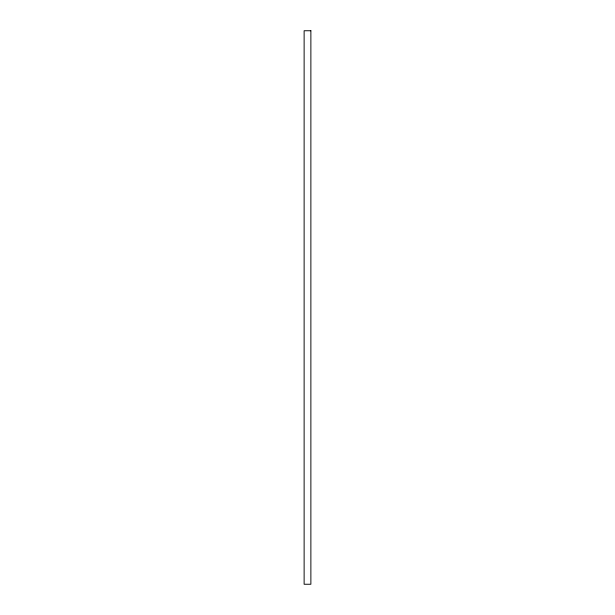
<?xml version="1.0" encoding="UTF-8"?>
<svg xmlns="http://www.w3.org/2000/svg" width="615" height="615" viewBox="0 0 615 615"><rect width="100%" height="100%" fill="white"/><g stroke="black" fill="none" stroke-linecap="round" stroke-linejoin="round"><path stroke-width="0.92" d="M310.875 30.75L304.125 30.75L304.125 584.25L310.875 584.25L310.875 30.75"/></g></svg>
